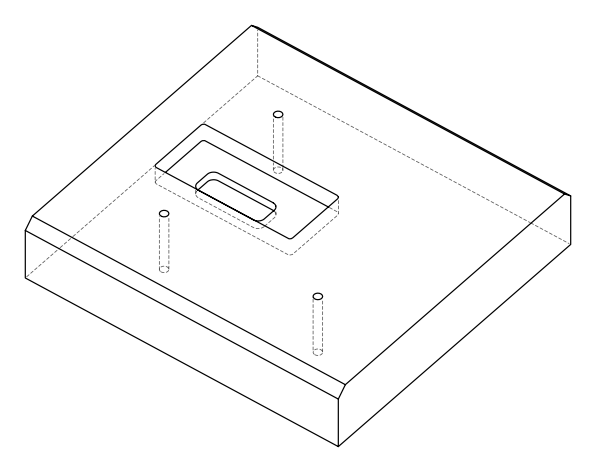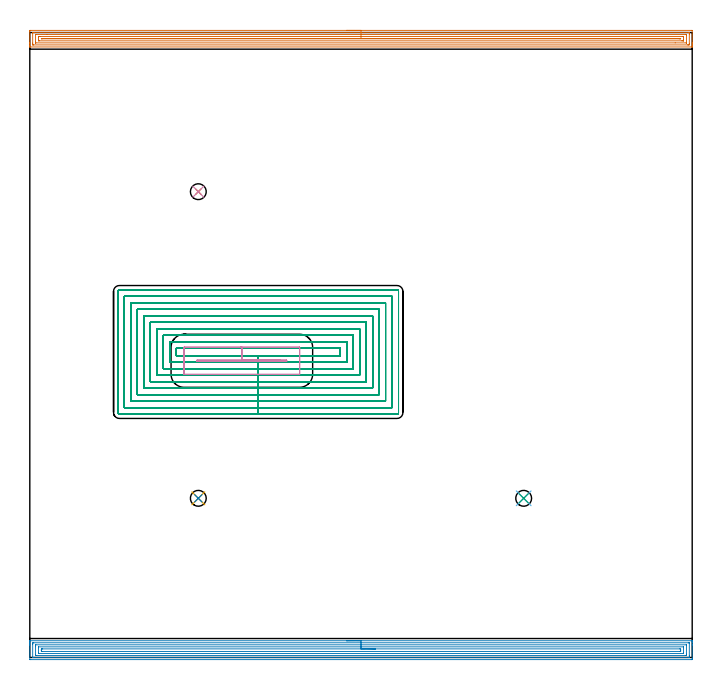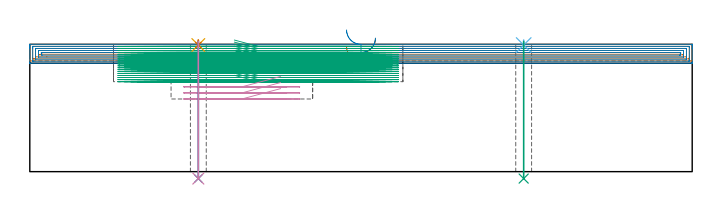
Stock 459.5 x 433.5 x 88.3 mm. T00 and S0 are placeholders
(PLAN: 10 operations, 4 tool changes, 187.4 min)
(1 AREA_MILL | FG_CHAMFER_SURFACE | UGT0205_001 | 18.55 min | 30381 mm3)
(2 AREA_MILL_1 | FG_CHAMFER_SURFACE_1 | UGT0205_001 | 18.64 min | 39412 mm3)
(3 MILL_RECTANGULAR_POCKET | POCKET_RECTANGULAR_STRAIGHT | NXT0201_008 | Follow Part, ap 1.5, ae 75% | 146.67 min | 478966 mm3)
(4 MILL_RECTANGULAR_POCKET_1 | POCKET_RECTANGULAR_STRAIGHT_1 | UGT0201_100 | Follow Part, ap 4.5, ae 75% | 2.35 min | 42535 mm3)
(5 SPOT_DRILL | STEP1HOLE | NXT0321_9005460120000 | 0.03 min | 8 mm3)
(6 SPOT_DRILL_1 | STEP1HOLE_1 | NXT0321_9005460120000 | 0.03 min | 3 mm3)
(7 SPOT_DRILL_2 | STEP1HOLE_2 | NXT0321_9005460120000 | 0.03 min | 20 mm3)
(8 DRILL_THROUGH_HOLE_INTO_CENTER | STEP1HOLE | UGT0301_505 | 0.38 min | 8348 mm3)
(9 DRILL_THROUGH_HOLE_INTO_CENTER_1 | STEP1HOLE_1 | UGT0301_505 | 0.38 min | 8336 mm3)
(10 DRILL_THROUGH_HOLE_INTO_CENTER_2 | STEP1HOLE_2 | UGT0301_505 | 0.38 min | 8373 mm3)
(TOOL UGT0205_001 | Chamfer Mill 20 x 3 x 45 deg. | D20 FL50 Z2)
(TOOL NXT0201_008 | ENDMILL 6mm [2P460-0600-NA 1630] | D6 FL26 Z6)
(TOOL UGT0201_100 | End Mill 18 mm | D18 FL22 Z2)
(TOOL NXT0321_9005460120000 | NC Spot Drill, 142deg, 12mm, Carbide, Uncoated | D12 PA142 FL30 Z2)
(TOOL UGT0301_505 | Carbide Drill 11.0 mm | D11 PA118 FL94 Z2)
(OP 1 AREA_MILL)
G17 G21 G94 G90
T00 M6
G54
G17 G0 G90 X219.75 Y435. S1061 M3
G43 Z98.3 H0
Z86.8
G94 G1 X219.788 Z85.928 F250.
X219.902 Z85.063
X220.091 Z84.212
X220.353 Z83.38
X220.687 Z82.574
X221.09 Z81.8
X221.558 Z81.064
X222.09 Z80.372
X222.679 Z79.729
X223.322 Z79.14
X224.014 Z78.608
X224.75 Z78.14
X225.524 Z77.737
X226.33 Z77.403
X227.162 Z77.141
X228.014 Z76.952
X228.878 Z76.838
X229.75 Z76.8
X458.883
X459.316 Y434.996 Z76.802
X459.49 Y434.992 Z76.806
X459.5 Y434.814 Z76.983
Y426.604 Z85.19
Y426.059 Z85.737
Y425.722 Z86.074
Y425.177 Z86.619
Y424.84 Z86.955
Y424.166 Z87.633
Y423.85 Z87.949
Y423.507 Z88.284
X459.493 Y423.502 Z88.288
X459.33 Y423.5 Z88.3
X0.171
X0.007 Y423.502 Z88.288
X0. Y423.507 Z88.284
Y423.85 Z87.949
Y424.166 Z87.633
Y424.84 Z86.955
Y426.059 Z85.738
Y426.604 Z85.19
Y434.269 Z77.528
X0.003 Y434.542 Z77.256
X0.01 Y434.992 Z76.806
X0.157 Y434.996 Z76.802
X0.617 Y435. Z76.8
X229.75
Y433.586 Z78.214
X457.096 Y433.585 Z78.215
X457.172
X457.469 Y433.579 Z78.221
X457.49 Y433.482 Z78.318
X457.497 Y433.264 Z78.536
X457.499 Y432.778 Z79.022
X457.5 Y432.379 Z79.421
X457.499 Y425.722 Z86.078
X457.498 Y425.326 Z86.474
X457.49 Y424.931 Z86.869
X457.096 Y424.917 Z86.883
X457.02 Y424.915 Z86.885
X456.203 Y424.914 Z86.886
X2.404 Y424.915 Z86.885
X2.328
X2.031 Y424.921 Z86.879
X2.01 Y425.018 Z86.782
X2.003 Y425.236 Z86.564
X2.001 Y425.722 Z86.078
X2. Y426.121 Z85.679
X2.001 Y432.778 Z79.022
X2.002 Y433.174 Z78.626
X2.01 Y433.569 Z78.231
X2.404 Y433.583 Z78.217
X2.48 Y433.585 Z78.215
X3.297 Y433.586 Z78.214
X229.75
Y432.172 Z79.628
X455.309 Y432.171 Z79.629
X455.402 Y432.169 Z79.631
X455.475 Y432.166 Z79.634
X455.49 Y432.165 Z79.635
X455.494 Y432.137 Z79.663
X455.497 Y432.084 Z79.716
X455.499 Y431.896 Z79.904
X455.5 Y431.708 Z80.092
X455.499 Y426.417 Z85.383
X455.493 Y426.354 Z85.446
X455.49 Y426.336 Z85.464
X455.482 Y426.334 Z85.466
X455.449 Y426.331 Z85.469
X455.309 Y426.329 Z85.471
X447.702 Y426.328 Z85.472
X4.191 Y426.329 Z85.471
X4.098 Y426.331 Z85.469
X4.025 Y426.334 Z85.466
X4.01 Y426.335 Z85.465
X4.007 Y426.363 Z85.437
X4.003 Y426.416 Z85.384
X4.001 Y426.604 Z85.196
X4. Y426.792 Z85.008
X4.001 Y432.083 Z79.717
X4.007 Y432.146 Z79.654
X4.01 Y432.164 Z79.636
X4.018 Y432.166 Z79.634
X4.051 Y432.169 Z79.631
X4.191 Y432.171 Z79.629
X11.834 Y432.172 Z79.628
X229.75
Y430.757 Z81.043
X452.89
X453.372 Y430.752 Z81.048
X453.478 Y430.751 Z81.049
X453.49 Y430.565 Z81.235
X453.5 Y430.155 Z81.645
Y430.132 Z81.668
Y428.391 Z83.409
X453.499 Y427.938 Z83.862
X453.498 Y427.831 Z83.969
X453.494 Y427.778 Z84.022
X453.491 Y427.755 Z84.045
X453.472 Y427.75 Z84.05
X453.26 Y427.746 Z84.054
X452.629 Y427.743 Z84.057
X452.37
X6.61
X6.128 Y427.748 Z84.053
X6.022 Y427.749 Z84.051
X6.01 Y427.935 Z83.865
X6. Y428.345 Z83.455
Y428.368 Z83.432
X6.001 Y430.562 Z81.238
X6.002 Y430.669 Z81.131
X6.006 Y430.722 Z81.078
X6.009 Y430.745 Z81.055
X6.028 Y430.75 Z81.05
X6.24 Y430.754 Z81.046
X6.871 Y430.757 Z81.043
X7.13
X229.75
Y429.343 Z82.457
X450.937
X451.126 Y429.341 Z82.459
X451.49 Y429.336 Z82.464
X451.492 Y429.25 Z82.55
X451.49 Y429.176 Z82.624
X451.22 Y429.164 Z82.636
X451.032 Y429.158 Z82.642
X450.937 Y429.157 Z82.643
X450.843
X8.563
X8.374 Y429.159 Z82.641
X8.01 Y429.164 Z82.636
X8.008 Y429.25 Z82.55
X8.01 Y429.324 Z82.476
X8.28 Y429.337 Z82.463
X8.468 Y429.342 Z82.458
X8.563 Y429.343 Z82.457
X8.657
X229.75
X230.622 Z82.495
X231.486 Z82.609
X232.338 Z82.798
X233.17 Z83.06
X233.976 Z83.394
X234.75 Z83.797
X235.486 Z84.265
X236.178 Z84.796
X236.821 Z85.386
X237.41 Z86.029
X237.942 Z86.721
X238.41 Z87.457
X238.813 Z88.231
X239.147 Z89.037
X239.409 Z89.869
X239.598 Z90.72
X239.712 Z91.585
X239.75 Z92.457
G0 Z98.3
M5
M2
(OP 2 AREA_MILL_1)
G17 G21 G94 G90
T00 M6
G54
G17 G0 G90 X219.75 Y11.6 S1061 M3
G43 Z98.3 H0
G94 G1 X219.788 Z97.428 F250.
X219.902 Z96.563
X220.091 Z95.712
X220.353 Z94.88
X220.687 Z94.074
X221.09 Z93.3
X221.558 Z92.564
X222.09 Z91.872
X222.679 Z91.229
X223.322 Z90.639
X224.014 Z90.108
X224.75 Z89.64
X225.524 Z89.237
X226.33 Z88.903
X227.162 Z88.641
X228.014 Z88.452
X228.878 Z88.338
X229.75 Z88.3
X459.329
X459.49 Y11.598 Z88.289
X459.497 Y11.448 Z88.14
X459.5 Y11.291 Z87.991
Y10.99 Z87.689
Y10.318 Z87.013
Y9.105 Z85.801
Y8.562 Z85.256
Y-0.825 Z75.872
X459.496 Y-1.096 Z75.601
X459.49 Y-1.492 Z75.205
X459.289 Y-1.496 Z75.202
X458.883 Y-1.5 Z75.2
X0.617
X0.13 Y-1.495 Z75.203
X0.01 Y-1.492 Z75.206
X0. Y-1.367 Z75.33
Y8.562 Z85.256
Y9.105 Z85.801
Y9.44 Z86.136
Y9.983 Z86.679
Y10.318 Z87.013
Y10.99 Z87.689
Y11.291 Z87.991
X0.003 Y11.448 Z88.14
X0.01 Y11.598 Z88.289
X0.171 Y11.6 Z88.3
X229.75
Y10.186 Z86.886
X457.096 Y10.185 Z86.885
X457.233 Y10.184 Z86.884
X457.452 Y10.179 Z86.879
X457.491 Y10.171 Z86.871
X457.495 Y10.142 Z86.842
X457.498 Y10.111 Z86.811
X457.5 Y9.921 Z86.621
Y1.141 Z77.841
X457.497 Y0.66 Z77.36
X457.491 Y0.272 Z76.972
X457.466 Y-0.079 Z76.621
X457.096 Y-0.084 Z76.616
X456.961 Y-0.085 Z76.615
X2.404
X2.267 Y-0.084 Z76.616
X2.048 Y-0.079 Z76.621
X2.009 Y-0.071 Z76.629
X2.005 Y-0.042 Z76.658
X2.002 Y-0.011 Z76.689
X2. Y0.179 Z76.879
Y8.959 Z85.659
X2.003 Y9.44 Z86.14
X2.009 Y9.828 Z86.528
X2.034 Y10.179 Z86.879
X2.404 Y10.184 Z86.884
X2.539 Y10.185 Z86.885
X229.75 Y10.186 Z86.886
Y8.771 Z85.471
X455.38
X455.437 Y8.77 Z85.47
X455.474 Y8.767 Z85.467
X455.488 Y8.765 Z85.465
X455.49 Y8.749 Z85.449
X455.497 Y8.562 Z85.262
X455.499 Y8.375 Z85.075
X455.5 Y2.229 Z78.929
X455.497 Y1.538 Z78.238
X455.493 Y1.357 Z78.057
X455.487 Y1.335 Z78.035
X455.468 Y1.333 Z78.033
X455.416 Y1.33 Z78.03
X455.309 Y1.329 Z78.029
X4.12
X4.063 Y1.33 Z78.03
X4.026 Y1.333 Z78.033
X4.012 Y1.335 Z78.035
X4.01 Y1.351 Z78.051
X4.003 Y1.538 Z78.238
X4. Y1.725 Z78.425
Y7.871 Z84.571
X4.003 Y8.562 Z85.262
X4.007 Y8.743 Z85.443
X4.013 Y8.765 Z85.465
X4.032 Y8.767 Z85.467
X4.084 Y8.769 Z85.469
X4.191 Y8.771 Z85.471
X229.75
Y7.357 Z84.057
X453.361
X453.438 Y7.355 Z84.055
X453.473 Y7.353 Z84.053
X453.488 Y7.351 Z84.051
X453.491 Y7.334 Z84.034
X453.495 Y7.233 Z83.933
X453.5 Y6.829 Z83.529
Y3.316 Z80.016
X453.497 Y2.866 Z79.566
X453.493 Y2.76 Z79.46
X453.49 Y2.751 Z79.451
X453.482 Y2.749 Z79.449
X453.445 Y2.745 Z79.445
X453.377 Y2.743 Z79.443
X6.139
X6.062 Y2.745 Z79.445
X6.027 Y2.747 Z79.447
X6.012 Y2.749 Z79.449
X6.009 Y2.766 Z79.466
X6.005 Y2.867 Z79.567
X6. Y3.271 Z79.971
Y6.784 Z83.484
X6.003 Y7.234 Z83.934
X6.007 Y7.34 Z84.04
X6.01 Y7.349 Z84.049
X6.018 Y7.351 Z84.051
X6.055 Y7.355 Z84.055
X6.123 Y7.357 Z84.057
X229.75
Y5.943 Z82.643
X450.843
X451.49 Y5.928 Z82.628
X451.498 Y5.284 Z81.984
X451.499 Y5.05 Z81.75
X451.496 Y4.408 Z81.108
X451.49 Y4.172 Z80.872
X450.858 Y4.157 Z80.857
X450.843
X8.657
X8.01 Y4.172 Z80.872
X8.002 Y4.816 Z81.516
X8.001 Y5.05 Z81.75
X8.004 Y5.692 Z82.392
X8.01 Y5.928 Z82.628
X8.642 Y5.943 Z82.643
X8.657
X229.75
X230.622 Z82.681
X231.486 Z82.795
X232.338 Z82.984
X233.17 Z83.246
X233.976 Z83.58
X234.75 Z83.983
X235.486 Z84.452
X236.178 Z84.983
X236.821 Z85.572
X237.41 Z86.215
X237.942 Z86.907
X238.41 Z87.643
X238.813 Z88.417
X239.147 Z89.223
X239.409 Z90.055
X239.598 Z90.907
X239.712 Z91.772
X239.75 Z92.643
G0 Z98.3
M5
M2
(OP 3 MILL_RECTANGULAR_POCKET)
G17 G21 G94 G90
T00 M6
G54
G17 G0 G90 X141.884 Y209.3 S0 M3
G43 Z98.3 H1
Z91.3
G94 G1 X158.45 Z86.861 F250.
X215.3 F500.
Y214.5
X101.6
Y209.3
X158.45
Y204.8
X219.8
Y219.
X97.1
Y204.8
X158.45
Y200.3
X224.3
Y223.5
X92.6
Y200.3
X158.45
Y195.8
X228.8
Y228.
X88.1
Y195.8
X158.45
Y191.3
X233.3
Y232.5
X83.6
Y191.3
X158.45
Y186.8
X237.8
Y237.
X79.1
Y186.8
X158.45
Y182.3
X242.3
Y241.5
X74.6
Y182.3
X158.45
Y177.8
X246.8
Y246.
X70.1
Y177.8
X158.45
Y173.3
X251.3
Y250.5
X65.6
Y173.3
X158.45
Y168.8
X254.8
G3 X255.8 Y169.8 R1.
G1 Y254.
G3 X254.8 Y255. R1.
G1 X62.1
G3 X61.1 Y254. R1.
G1 Y169.8
G3 X62.1 Y168.8 R1.
G1 X158.45
X159.45
G0 X141.884 Y209.3 Z89.861
G1 X158.45 Z85.422 F250.
X215.3 F500.
Y214.5
X101.6
Y209.3
X158.45
Y204.8
X219.8
Y219.
X97.1
Y204.8
X158.45
Y200.3
X224.3
Y223.5
X92.6
Y200.3
X158.45
Y195.8
X228.8
Y228.
X88.1
Y195.8
X158.45
Y191.3
X233.3
Y232.5
X83.6
Y191.3
X158.45
Y186.8
X237.8
Y237.
X79.1
Y186.8
X158.45
Y182.3
X242.3
Y241.5
X74.6
Y182.3
X158.45
Y177.8
X246.8
Y246.
X70.1
Y177.8
X158.45
Y173.3
X251.3
Y250.5
X65.6
Y173.3
X158.45
Y168.8
X254.8
G3 X255.8 Y169.8 R1.
G1 Y254.
G3 X254.8 Y255. R1.
G1 X62.1
G3 X61.1 Y254. R1.
G1 Y169.8
G3 X62.1 Y168.8 R1.
G1 X158.45
X159.45
G0 X141.884 Y209.3 Z88.422
G1 X158.45 Z83.983 F250.
X215.3 F500.
Y214.5
X101.6
Y209.3
X158.45
Y204.8
X219.8
Y219.
X97.1
Y204.8
X158.45
Y200.3
X224.3
Y223.5
X92.6
Y200.3
X158.45
Y195.8
X228.8
Y228.
X88.1
Y195.8
X158.45
Y191.3
X233.3
Y232.5
X83.6
Y191.3
X158.45
Y186.8
X237.8
Y237.
X79.1
Y186.8
X158.45
Y182.3
X242.3
Y241.5
X74.6
Y182.3
X158.45
Y177.8
X246.8
Y246.
X70.1
Y177.8
X158.45
Y173.3
X251.3
Y250.5
X65.6
Y173.3
X158.45
Y168.8
X254.8
G3 X255.8 Y169.8 R1.
G1 Y254.
G3 X254.8 Y255. R1.
G1 X62.1
G3 X61.1 Y254. R1.
G1 Y169.8
G3 X62.1 Y168.8 R1.
G1 X158.45
X159.45
G0 X141.884 Y209.3 Z86.983
G1 X158.45 Z82.544 F250.
X215.3 F500.
Y214.5
X101.6
Y209.3
X158.45
Y204.8
X219.8
Y219.
X97.1
Y204.8
X158.45
Y200.3
X224.3
Y223.5
X92.6
Y200.3
X158.45
Y195.8
X228.8
Y228.
X88.1
Y195.8
X158.45
Y191.3
X233.3
Y232.5
X83.6
Y191.3
X158.45
Y186.8
X237.8
Y237.
X79.1
Y186.8
X158.45
Y182.3
X242.3
Y241.5
X74.6
Y182.3
X158.45
Y177.8
X246.8
Y246.
X70.1
Y177.8
X158.45
Y173.3
X251.3
Y250.5
X65.6
Y173.3
X158.45
Y168.8
X254.8
G3 X255.8 Y169.8 R1.
G1 Y254.
G3 X254.8 Y255. R1.
G1 X62.1
G3 X61.1 Y254. R1.
G1 Y169.8
G3 X62.1 Y168.8 R1.
G1 X158.45
X159.45
G0 X141.884 Y209.3 Z85.544
G1 X158.45 Z81.105 F250.
X215.3 F500.
Y214.5
X101.6
Y209.3
X158.45
Y204.8
X219.8
Y219.
X97.1
Y204.8
X158.45
Y200.3
X224.3
Y223.5
X92.6
Y200.3
X158.45
Y195.8
X228.8
Y228.
X88.1
Y195.8
X158.45
Y191.3
X233.3
Y232.5
X83.6
Y191.3
X158.45
Y186.8
X237.8
Y237.
X79.1
Y186.8
X158.45
Y182.3
X242.3
Y241.5
X74.6
Y182.3
X158.45
Y177.8
X246.8
Y246.
X70.1
Y177.8
X158.45
Y173.3
X251.3
Y250.5
X65.6
Y173.3
X158.45
Y168.8
X254.8
G3 X255.8 Y169.8 R1.
G1 Y254.
G3 X254.8 Y255. R1.
G1 X62.1
G3 X61.1 Y254. R1.
G1 Y169.8
G3 X62.1 Y168.8 R1.
G1 X158.45
X159.45
G0 X141.884 Y209.3 Z84.105
G1 X158.45 Z79.667 F250.
X215.3 F500.
Y214.5
X101.6
Y209.3
X158.45
Y204.8
X219.8
Y219.
X97.1
Y204.8
X158.45
Y200.3
X224.3
Y223.5
X92.6
Y200.3
X158.45
Y195.8
X228.8
Y228.
X88.1
Y195.8
X158.45
Y191.3
X233.3
Y232.5
X83.6
Y191.3
X158.45
Y186.8
X237.8
Y237.
X79.1
Y186.8
X158.45
Y182.3
X242.3
Y241.5
X74.6
Y182.3
X158.45
Y177.8
X246.8
Y246.
X70.1
Y177.8
X158.45
Y173.3
X251.3
Y250.5
X65.6
Y173.3
X158.45
Y168.8
X254.8
G3 X255.8 Y169.8 R1.
G1 Y254.
G3 X254.8 Y255. R1.
G1 X62.1
G3 X61.1 Y254. R1.
G1 Y169.8
G3 X62.1 Y168.8 R1.
G1 X158.45
X159.45
G0 X141.884 Y209.3 Z82.667
G1 X158.45 Z78.228 F250.
X215.3 F500.
Y214.5
X101.6
Y209.3
X158.45
Y204.8
X219.8
Y219.
X97.1
Y204.8
X158.45
Y200.3
X224.3
Y223.5
X92.6
Y200.3
X158.45
Y195.8
X228.8
Y228.
X88.1
Y195.8
X158.45
Y191.3
X233.3
Y232.5
X83.6
Y191.3
X158.45
Y186.8
X237.8
Y237.
X79.1
Y186.8
X158.45
Y182.3
X242.3
Y241.5
X74.6
Y182.3
X158.45
Y177.8
X246.8
Y246.
X70.1
Y177.8
X158.45
Y173.3
X251.3
Y250.5
X65.6
Y173.3
X158.45
Y168.8
X254.8
G3 X255.8 Y169.8 R1.
G1 Y254.
G3 X254.8 Y255. R1.
G1 X62.1
G3 X61.1 Y254. R1.
G1 Y169.8
G3 X62.1 Y168.8 R1.
G1 X158.45
X159.45
G0 X141.884 Y209.3 Z81.228
G1 X158.45 Z76.789 F250.
X215.3 F500.
Y214.5
X101.6
Y209.3
X158.45
Y204.8
X219.8
Y219.
X97.1
Y204.8
X158.45
Y200.3
X224.3
Y223.5
X92.6
Y200.3
X158.45
Y195.8
X228.8
Y228.
X88.1
Y195.8
X158.45
Y191.3
X233.3
Y232.5
X83.6
Y191.3
X158.45
Y186.8
X237.8
Y237.
X79.1
Y186.8
X158.45
Y182.3
X242.3
Y241.5
X74.6
Y182.3
X158.45
Y177.8
X246.8
Y246.
X70.1
Y177.8
X158.45
Y173.3
X251.3
Y250.5
X65.6
Y173.3
X158.45
Y168.8
X254.8
G3 X255.8 Y169.8 R1.
G1 Y254.
G3 X254.8 Y255. R1.
G1 X62.1
G3 X61.1 Y254. R1.
G1 Y169.8
G3 X62.1 Y168.8 R1.
G1 X158.45
X159.45
G0 X141.884 Y209.3 Z79.789
G1 X158.45 Z75.35 F250.
X215.3 F500.
Y214.5
X101.6
Y209.3
X158.45
Y204.8
X219.8
Y219.
X97.1
Y204.8
X158.45
Y200.3
X224.3
Y223.5
X92.6
Y200.3
X158.45
Y195.8
X228.8
Y228.
X88.1
Y195.8
X158.45
Y191.3
X233.3
Y232.5
X83.6
Y191.3
X158.45
Y186.8
X237.8
Y237.
X79.1
Y186.8
X158.45
Y182.3
X242.3
Y241.5
X74.6
Y182.3
X158.45
Y177.8
X246.8
Y246.
X70.1
Y177.8
X158.45
Y173.3
X251.3
Y250.5
X65.6
Y173.3
X158.45
Y168.8
X254.8
G3 X255.8 Y169.8 R1.
G1 Y254.
G3 X254.8 Y255. R1.
G1 X62.1
G3 X61.1 Y254. R1.
G1 Y169.8
G3 X62.1 Y168.8 R1.
G1 X158.45
X159.45
G0 X141.884 Y209.3 Z78.35
G1 X158.45 Z73.911 F250.
X215.3 F500.
Y214.5
X101.6
Y209.3
X158.45
Y204.8
X219.8
Y219.
X97.1
Y204.8
X158.45
Y200.3
X224.3
Y223.5
X92.6
Y200.3
X158.45
Y195.8
X228.8
Y228.
X88.1
Y195.8
X158.45
Y191.3
X233.3
Y232.5
X83.6
Y191.3
X158.45
Y186.8
X237.8
Y237.
X79.1
Y186.8
X158.45
Y182.3
X242.3
Y241.5
X74.6
Y182.3
X158.45
Y177.8
X246.8
Y246.
X70.1
Y177.8
X158.45
Y173.3
X251.3
Y250.5
X65.6
Y173.3
X158.45
Y168.8
X254.8
G3 X255.8 Y169.8 R1.
G1 Y254.
G3 X254.8 Y255. R1.
G1 X62.1
G3 X61.1 Y254. R1.
G1 Y169.8
G3 X62.1 Y168.8 R1.
G1 X158.45
X159.45
G0 X141.884 Y209.3 Z76.911
G1 X158.45 Z72.472 F250.
X215.3 F500.
Y214.5
X101.6
Y209.3
X158.45
Y204.8
X219.8
Y219.
X97.1
Y204.8
X158.45
Y200.3
X224.3
Y223.5
X92.6
Y200.3
X158.45
Y195.8
X228.8
Y228.
X88.1
Y195.8
X158.45
Y191.3
X233.3
Y232.5
X83.6
Y191.3
X158.45
Y186.8
X237.8
Y237.
X79.1
Y186.8
X158.45
Y182.3
X242.3
Y241.5
X74.6
Y182.3
X158.45
Y177.8
X246.8
Y246.
X70.1
Y177.8
X158.45
Y173.3
X251.3
Y250.5
X65.6
Y173.3
X158.45
Y168.8
X254.8
G3 X255.8 Y169.8 R1.
G1 Y254.
G3 X254.8 Y255. R1.
G1 X62.1
G3 X61.1 Y254. R1.
G1 Y169.8
G3 X62.1 Y168.8 R1.
G1 X158.45
X159.45
G0 X141.884 Y209.3 Z75.472
G1 X158.45 Z71.033 F250.
X215.3 F500.
Y214.5
X101.6
Y209.3
X158.45
Y204.8
X219.8
Y219.
X97.1
Y204.8
X158.45
Y200.3
X224.3
Y223.5
X92.6
Y200.3
X158.45
Y195.8
X228.8
Y228.
X88.1
Y195.8
X158.45
Y191.3
X233.3
Y232.5
X83.6
Y191.3
X158.45
Y186.8
X237.8
Y237.
X79.1
Y186.8
X158.45
Y182.3
X242.3
Y241.5
X74.6
Y182.3
X158.45
Y177.8
X246.8
Y246.
X70.1
Y177.8
X158.45
Y173.3
X251.3
Y250.5
X65.6
Y173.3
X158.45
Y168.8
X254.8
G3 X255.8 Y169.8 R1.
G1 Y254.
G3 X254.8 Y255. R1.
G1 X62.1
G3 X61.1 Y254. R1.
G1 Y169.8
G3 X62.1 Y168.8 R1.
G1 X158.45
X159.45
G0 X141.884 Y209.3 Z74.033
G1 X158.45 Z69.594 F250.
X215.3 F500.
Y214.5
X101.6
Y209.3
X158.45
Y204.8
X219.8
Y219.
X97.1
Y204.8
X158.45
Y200.3
X224.3
Y223.5
X92.6
Y200.3
X158.45
Y195.8
X228.8
Y228.
X88.1
Y195.8
X158.45
Y191.3
X233.3
Y232.5
X83.6
Y191.3
X158.45
Y186.8
X237.8
Y237.
X79.1
Y186.8
X158.45
Y182.3
X242.3
Y241.5
X74.6
Y182.3
X158.45
Y177.8
X246.8
Y246.
X70.1
Y177.8
X158.45
Y173.3
X251.3
Y250.5
X65.6
Y173.3
X158.45
Y168.8
X254.8
G3 X255.8 Y169.8 R1.
G1 Y254.
G3 X254.8 Y255. R1.
G1 X62.1
G3 X61.1 Y254. R1.
G1 Y169.8
G3 X62.1 Y168.8 R1.
G1 X158.45
X159.45
G0 X141.884 Y209.3 Z72.594
G1 X158.45 Z68.156 F250.
X215.3 F500.
Y214.5
X101.6
Y209.3
X158.45
Y204.8
X219.8
Y219.
X97.1
Y204.8
X158.45
Y200.3
X224.3
Y223.5
X92.6
Y200.3
X158.45
Y195.8
X228.8
Y228.
X88.1
Y195.8
X158.45
Y191.3
X233.3
Y232.5
X83.6
Y191.3
X158.45
Y186.8
X237.8
Y237.
X79.1
Y186.8
X158.45
Y182.3
X242.3
Y241.5
X74.6
Y182.3
X158.45
Y177.8
X246.8
Y246.
X70.1
Y177.8
X158.45
Y173.3
X251.3
Y250.5
X65.6
Y173.3
X158.45
Y168.8
X254.8
G3 X255.8 Y169.8 R1.
G1 Y254.
G3 X254.8 Y255. R1.
G1 X62.1
G3 X61.1 Y254. R1.
G1 Y169.8
G3 X62.1 Y168.8 R1.
G1 X158.45
X159.45
G0 X141.884 Y209.3 Z71.156
G1 X158.45 Z66.717 F250.
X215.3 F500.
Y214.5
X101.6
Y209.3
X158.45
Y204.8
X219.8
Y219.
X97.1
Y204.8
X158.45
Y200.3
X224.3
Y223.5
X92.6
Y200.3
X158.45
Y195.8
X228.8
Y228.
X88.1
Y195.8
X158.45
Y191.3
X233.3
Y232.5
X83.6
Y191.3
X158.45
Y186.8
X237.8
Y237.
X79.1
Y186.8
X158.45
Y182.3
X242.3
Y241.5
X74.6
Y182.3
X158.45
Y177.8
X246.8
Y246.
X70.1
Y177.8
X158.45
Y173.3
X251.3
Y250.5
X65.6
Y173.3
X158.45
Y168.8
X254.8
G3 X255.8 Y169.8 R1.
G1 Y254.
G3 X254.8 Y255. R1.
G1 X62.1
G3 X61.1 Y254. R1.
G1 Y169.8
G3 X62.1 Y168.8 R1.
G1 X158.45
X159.45
G0 X141.884 Y209.3 Z69.717
G1 X158.45 Z65.278 F250.
X215.3 F500.
Y214.5
X101.6
Y209.3
X158.45
Y204.8
X219.8
Y219.
X97.1
Y204.8
X158.45
Y200.3
X224.3
Y223.5
X92.6
Y200.3
X158.45
Y195.8
X228.8
Y228.
X88.1
Y195.8
X158.45
Y191.3
X233.3
Y232.5
X83.6
Y191.3
X158.45
Y186.8
X237.8
Y237.
X79.1
Y186.8
X158.45
Y182.3
X242.3
Y241.5
X74.6
Y182.3
X158.45
Y177.8
X246.8
Y246.
X70.1
Y177.8
X158.45
Y173.3
X251.3
Y250.5
X65.6
Y173.3
X158.45
Y168.8
X254.8
G3 X255.8 Y169.8 R1.
G1 Y254.
G3 X254.8 Y255. R1.
G1 X62.1
G3 X61.1 Y254. R1.
G1 Y169.8
G3 X62.1 Y168.8 R1.
G1 X158.45
X159.45
G0 X141.884 Y209.3 Z68.278
G1 X158.45 Z63.839 F250.
X215.3 F500.
Y214.5
X101.6
Y209.3
X158.45
Y204.8
X219.8
Y219.
X97.1
Y204.8
X158.45
Y200.3
X224.3
Y223.5
X92.6
Y200.3
X158.45
Y195.8
X228.8
Y228.
X88.1
Y195.8
X158.45
Y191.3
X233.3
Y232.5
X83.6
Y191.3
X158.45
Y186.8
X237.8
Y237.
X79.1
Y186.8
X158.45
Y182.3
X242.3
Y241.5
X74.6
Y182.3
X158.45
Y177.8
X246.8
Y246.
X70.1
Y177.8
X158.45
Y173.3
X251.3
Y250.5
X65.6
Y173.3
X158.45
Y168.8
X254.8
G3 X255.8 Y169.8 R1.
G1 Y254.
G3 X254.8 Y255. R1.
G1 X62.1
G3 X61.1 Y254. R1.
G1 Y169.8
G3 X62.1 Y168.8 R1.
G1 X158.45
X159.45
G0 X141.884 Y209.3 Z66.839
G1 X158.45 Z62.4 F250.
X215.3 F500.
Y214.5
X101.6
Y209.3
X158.45
Y204.8
X219.8
Y219.
X97.1
Y204.8
X158.45
Y200.3
X224.3
Y223.5
X92.6
Y200.3
X158.45
Y195.8
X228.8
Y228.
X88.1
Y195.8
X158.45
Y191.3
X233.3
Y232.5
X83.6
Y191.3
X158.45
Y186.8
X237.8
Y237.
X79.1
Y186.8
X158.45
Y182.3
X242.3
Y241.5
X74.6
Y182.3
X158.45
Y177.8
X246.8
Y246.
X70.1
Y177.8
X158.45
Y173.3
X251.3
Y250.5
X65.6
Y173.3
X158.45
Y168.8
X254.8
G3 X255.8 Y169.8 R1.
G1 Y254.
G3 X254.8 Y255. R1.
G1 X62.1
G3 X61.1 Y254. R1.
G1 Y169.8
G3 X62.1 Y168.8 R1.
G1 X158.45
X159.45
G0 Z98.3
M5
M2
(OP 4 MILL_RECTANGULAR_POCKET_1)
G17 G21 G94 G90
T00 M6
G54
G17 G0 G90 X174.012 Y206.2 S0 M3
G43 Z98.3 H0
Z66.033
G94 G1 X147.1 Z58.822 F250.
X116. F500.
Y205.4
X178.2
Y206.2
X147.1
Y215.2
X107.1
X107.045 Y215.195
X107.005 Y215.155
X107. Y215.1
Y196.5
X107.005 Y196.445
X107.045 Y196.405
X107.1 Y196.4
X187.1
X187.155 Y196.405
X187.195 Y196.445
X187.2 Y196.5
Y215.1
X187.195 Y215.155
X187.155 Y215.195
X187.1 Y215.2
X147.1
X146.1
G0 X174.012 Y206.2 Z61.822
G1 X147.1 Z54.611 F250.
X116. F500.
Y205.4
X178.2
Y206.2
X147.1
Y215.2
X107.1
X107.045 Y215.195
X107.005 Y215.155
X107. Y215.1
Y196.5
X107.005 Y196.445
X107.045 Y196.405
X107.1 Y196.4
X187.1
X187.155 Y196.405
X187.195 Y196.445
X187.2 Y196.5
Y215.1
X187.195 Y215.155
X187.155 Y215.195
X187.1 Y215.2
X147.1
X146.1
G0 X174.012 Y206.2 Z57.611
G1 X147.1 Z50.4 F250.
X116. F500.
Y205.4
X178.2
Y206.2
X147.1
Y215.2
X107.1
X107.045 Y215.195
X107.005 Y215.155
X107. Y215.1
Y196.5
X107.005 Y196.445
X107.045 Y196.405
X107.1 Y196.4
X187.1
X187.155 Y196.405
X187.195 Y196.445
X187.2 Y196.5
Y215.1
X187.195 Y215.155
X187.155 Y215.195
X187.1 Y215.2
X147.1
X146.1
G0 Z98.3
M5
M2
(OP 5 SPOT_DRILL)
G17 G21 G94 G90
T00 M6
G54
G17 G0 G90 X116.9 Y110.4 S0 M3
G43 Z98.3 H0
G94 G81 G98 Z87.827 F250. R91.3
G80
M5
M2
(OP 6 SPOT_DRILL_1)
G17 G21 G94 G90
T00 M6
G54
G17 G0 G90 X342.6 Y110.4 S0 M3
G43 Z98.3 H0
G94 G81 G98 Z87.827 F250. R91.3
G80
M5
M2
(OP 7 SPOT_DRILL_2)
G17 G21 G94 G90
T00 M6
G54
G17 G0 G90 X116.9 Y323.1 S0 M3
G43 Z98.3 H0
G94 G81 G98 Z87.827 F250. R91.3
G80
M5
M2
(OP 8 DRILL_THROUGH_HOLE_INTO_CENTER)
G17 G21 G94 G90
T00 M6
G54
G17 G0 G90 X116.9 Y110.4 S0 M3
G43 Z98.3 H0
G94 G73 G98 Z-4.805 F250. Q10.345 R90.3
G80
M5
M2
(OP 9 DRILL_THROUGH_HOLE_INTO_CENTER_1)
G17 G21 G94 G90
T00 M6
G54
G17 G0 G90 X342.6 Y110.4 S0 M3
G43 Z98.3 H0
G94 G73 G98 Z-4.805 F250. Q10.345 R90.3
G80
M5
M2
(OP 10 DRILL_THROUGH_HOLE_INTO_CENTER_2)
G17 G21 G94 G90
T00 M6
G54
G17 G0 G90 X116.9 Y323.1 S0 M3
G43 Z98.3 H0
G94 G73 G98 Z-4.805 F250. Q10.345 R90.3
G80
M5
M2
